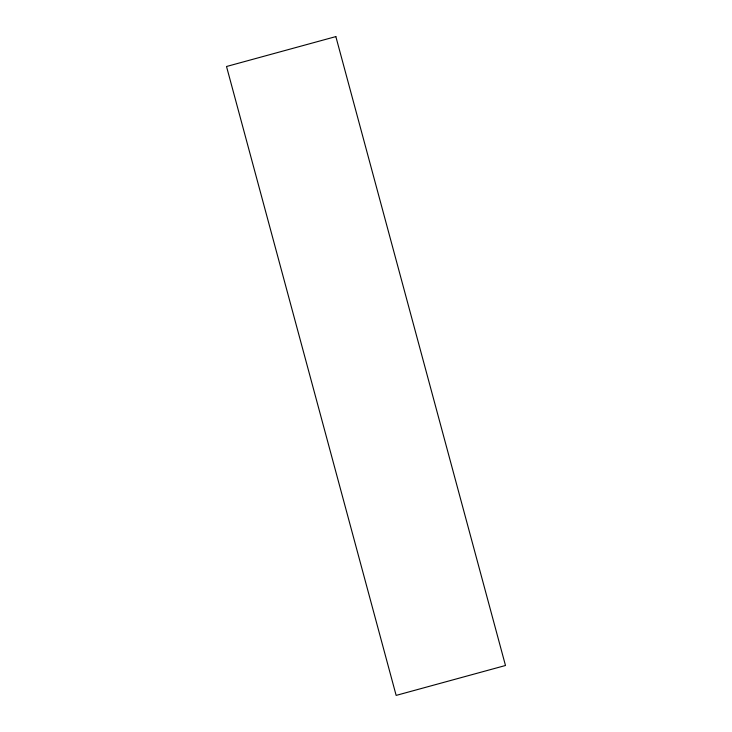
<?xml version="1.0" encoding="UTF-8"?>
<svg xmlns="http://www.w3.org/2000/svg" width="732" height="732" viewBox="0 0 732 732"><rect width="100%" height="100%" fill="white"/><g stroke="black" fill="none" stroke-linecap="round" stroke-linejoin="round"><path stroke-width="1.1" d="M335.851 36.6L226.517 66.502L396.149 695.4L505.483 665.498L335.851 36.6"/></g></svg>
